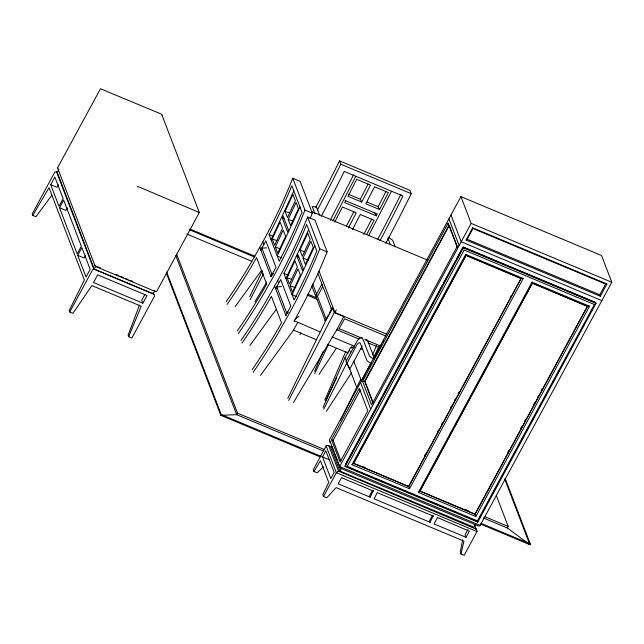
<?xml version="1.0" encoding="UTF-8"?>
<svg xmlns="http://www.w3.org/2000/svg" width="644" height="644" viewBox="0 0 644 644"><rect width="100%" height="100%" fill="white"/><g stroke="black" fill="none" stroke-linecap="round" stroke-linejoin="round"><path stroke-width="0.97" d="M462.714 539.777L460.267 552.182L460.951 553.985L464.155 555.321L476.987 531.574L476.6 529.304L338.511 471.118L336.353 472.704L323.521 496.452L326.717 497.788L336.128 487.621L463.978 541.145L460.951 553.985M139.402 305.232L128.116 335.242L128.671 336.691L131.867 338.028L154.536 296.103L154.021 294.38M128.671 336.691L141.213 306.246L91.867 285.59L72.933 313.354L69.737 312.018L69.182 310.577L84.372 280.019L49.041 187.718L32.755 215.386L35.951 216.722L51.89 195.18M310.046 218.63L312.308 213.172L300.12 181.326L292.787 178.259A659.577 597.109 -20.9 0 1 262.833 241.927L251.208 262.494A660.028 597.519 -20.9 0 1 226.157 301.722M240.985 340.467A660.028 597.519 -20.9 0 0 266.036 301.239L277.661 280.671A659.577 597.109 -20.9 0 0 307.615 217.004L314.948 220.071L327.136 251.917L322.982 261.923A668.891 605.537 -20.9 0 1 297.134 315.56L294.067 321.219L294.252 320.793L320.02 331.837M314.594 371.274L323.328 350.98M324.858 400.053L345.9 351.173M372.562 354.836L376.539 345.611M460.935 196.645L471.166 223.379L339.67 466.578L339.718 467.955L478.114 525.898L479.844 525.931L611.8 282.249L601.568 255.515L460.935 196.645L329.438 439.844L330.026 442.356M323.079 407.427L345.095 357.565L350.4 347.76L354.184 347.567M271.068 239.858L293.849 190.89M272.235 239.005L280.124 222.059L282.507 228.298L274.626 245.243L272.235 239.005L276.92 240.647M282.169 217.664L283.046 215.78L288.512 230.077L287.643 231.961L282.169 217.664L284.036 218.316M285.091 211.385L292.972 194.44L295.363 200.678L287.474 217.624L285.091 211.385L289.768 213.027M275.326 247.071L283.207 230.117L285.59 236.356L277.709 253.301L275.326 247.071L280.003 248.705M288.174 219.451L296.055 202.498L298.446 208.737L290.557 225.682L288.174 219.451L292.851 221.085M300.024 207.014L277.234 255.982L281.79 257.89M285.896 278.602L308.677 229.634M287.063 277.749L294.952 260.804L297.335 267.043L289.454 283.988L287.063 277.749L291.748 279.391M296.997 256.409L297.874 254.525L303.34 268.822L302.471 270.705L296.997 256.409L298.864 257.069M299.919 250.13L307.8 233.184L310.191 239.423L302.302 256.368L299.919 250.13L304.596 251.772M290.154 285.815L298.035 268.862L300.426 275.101L292.537 292.046L290.154 285.815L294.831 287.449M303.002 258.196L310.891 241.242L313.274 247.481L305.385 264.426L303.002 258.196L308.621 260.16M314.852 245.758L292.062 294.727L296.618 296.634M299.911 334.791L300.772 332.98M314.739 373.536L328.512 344.5M325.832 400.488L336.595 377.811M374.542 355.721L378.849 346.649M340.426 420.468L360.721 379.364M249.703 296.683L262.446 270.665M287.804 398.274L325.139 322.024L332.594 308.235L331.523 308.098M315.858 207.255A659.577 203.271 -67.3 0 0 339.525 160.879L340.797 164.196L335.798 174.234A668.891 206.144 -67.3 0 1 317.251 210.29M400.834 194.432L398.692 198.738A659.472 203.238 -67.3 0 1 377.634 239.528M339.525 160.879L409.954 190.358L411.218 193.675L406.219 203.721A668.891 206.144 -67.3 0 1 385.796 243.327M323.803 409.093L346.987 362.508M250.114 299.75L263.444 273.861M330.227 220.272L353.661 174.774M332.868 220.892L355.834 176.295M334.639 222.212L342.463 207.014L356.261 212.786L348.428 227.984M345.707 200.727L344.733 202.61L376.354 215.853L377.328 213.961L345.055 200.509M346.488 226.012L353.854 211.715M361.767 202.095L347.977 196.323L356.72 179.338L370.509 185.11L361.767 202.095L360.286 199.229L368.11 184.039M352.469 229.675L360.294 214.476L374.084 220.256L366.718 234.553M363.852 234.376L371.685 219.177M379.598 209.558L365.808 203.786L374.55 186.8L388.34 192.58L379.598 209.558L378.108 206.7L385.941 191.501M368.521 235.825L391.496 191.22M288.657 400.447L334.26 312.565L332.594 308.235M260.844 250.009L265.827 240.832L275.986 267.365L270.995 276.55L259.83 247.36M269.079 234.674L269.353 234.158A659.472 597.012 -20.9 0 0 289.325 191.711L291.821 185.697L301.972 212.23L299.484 218.244A659.472 597.012 -20.9 0 1 279.512 260.699L279.238 261.206L269.079 234.674L273.636 236.581M277.355 285.703L275.704 288.77L280.655 279.577L290.814 306.109L285.823 315.294L274.658 286.105M283.907 273.418L284.181 272.903A659.472 597.012 -20.9 0 0 304.153 230.455L306.649 224.442L316.8 250.975L314.312 256.988A659.472 597.012 -20.9 0 1 294.34 299.444L294.067 299.951L283.907 273.418L288.464 275.326M362.999 377.923L364.295 375.516A668.891 206.144 -67.3 0 1 370.952 363.305M58.926 169.372L57.268 172.431L94.249 269.071L153.183 293.745L154.842 290.677M50.699 184.659L54.845 176.995L63.12 198.626L58.982 206.289L50.699 184.659L57.091 187.332L58.475 184.78M59.53 207.73L63.675 200.075L81.337 246.225L77.191 253.881L59.53 207.73L65.921 210.411L67.306 207.851M77.747 255.33L81.893 247.666L90.168 269.297L86.03 276.96L77.747 255.33L84.139 258.002L85.523 255.451M69.737 312.018L92.406 270.094L93.646 269.112M94.249 269.071L95.908 266.004M144.981 294.332L141.761 300.289L142.863 303.179L147.009 295.524L97.663 274.867L93.525 282.523L142.863 303.179M260.876 250.025L262.527 246.958M166.675 272.05L221.214 414.551L220.795 415.316L320.1 456.886M176.641 254.163L237.483 413.142L236.654 414.672L220.795 415.316L166.265 272.823M325.759 318.096L317.444 296.353L322.829 286.395L322.161 285.501M326.556 318.168L328.351 314.852M329.253 313.193L331.04 309.877M386.609 334.18L334.92 312.541L336.369 309.861M334.26 312.565L343.848 316.582L336.393 330.372L293.503 402.492M338.76 329.317L344.612 318.78L385.837 336.039M351.101 347.977L352.477 345.426M331.596 446.984L327.78 445.342L326.25 445.785L313.29 469.718L313.974 471.521L317.178 472.857L323.336 466.924M457.087 246.644L371.564 404.818L362.572 381.337L448.095 223.162L457.095 246.821M331.515 439.715L359.263 388.388L367.829 410.792L340.08 462.11L331.515 439.715L333.109 440.383L340.966 460.911M322.539 456.926L325.848 450.8L334.147 472.471L330.831 478.597L322.539 456.926L328.931 459.599M448.095 223.162L448.884 225.36L364.601 381.232L373.174 403.635M333.109 440.383L360.382 389.942M372.86 401.928L365.003 381.401L449.279 225.521L448.884 225.36M331.531 445.688L330.702 447.218L339.831 471.062L474.073 527.259L475.723 524.2M339.831 471.062L341.489 468.003M466.079 240.035L472.704 227.783L606.946 283.98L600.321 296.232L466.079 240.035L467.158 239.246L472.954 228.515L472.704 227.783M440.375 288.182L440.375 288.778M345.715 463.841L381.956 396.809M382.914 395.046L442.509 284.817M443.466 283.054L455.389 261.013M456.338 259.25L462.537 247.787M595.797 302.793L463.149 247.264L344.91 465.95L345.12 466.489L347.14 466.385L464.147 250.001L594.388 304.523L595.942 303.59L595.66 302.43M351.994 464.662L465.684 254.396L523.218 278.482L409.528 488.748L351.994 464.662L353.604 463.471L466.055 255.507L465.684 254.396M353.54 463.294L408.739 486.55L353.54 463.294L465.982 255.33L521.117 278.409L408.739 486.55L409.528 488.748M372.441 490.486L369.6 495.743L370.155 497.184L373.335 490.696M377.328 492.37L374.148 498.859L430.087 522.276L433.259 515.788M424.662 455.558L425.62 453.795M437.582 431.665L438.54 429.894M441.414 424.589L442.372 422.818M450.502 407.773L451.46 406.002M454.334 400.697L455.292 398.926M458.158 393.613L459.116 391.842M510.314 297.158L511.272 295.387M408.674 486.373L521.117 278.409M418.318 492.427L532.008 282.161L589.534 306.246L475.852 516.512L418.318 492.427L419.928 491.235L532.371 283.271L532.008 282.161M474.717 513.413L475.063 514.315L419.864 491.058L532.306 283.094L587.505 306.351L475.063 514.315L475.852 516.512M432.374 515.578L429.532 520.827L430.087 522.276M437.397 517.816L434.08 523.95L466.039 537.329L469.355 531.195L437.252 517.454M507.738 452.354L508.688 450.583M520.65 428.461L521.608 426.69M524.482 421.377L525.44 419.606M533.57 404.569L534.528 402.798M537.402 397.485L538.36 395.714M541.226 390.409L542.184 388.638M587.441 306.174L474.998 514.137L419.864 491.058M467.914 529.545L465.073 534.802L466.039 537.329M477.55 521.479L477.792 522.107L477.389 520.916L594.388 304.523M600.321 296.232L599.797 294.775L605.593 284.044L606.946 283.98M479.458 517.953L480.408 516.19M483.274 510.901L485.656 506.49M488.514 501.201L489.472 499.43M492.33 494.141L495.188 488.852M496.146 487.089L498.528 482.678M501.386 477.389L502.344 475.626M505.202 470.337L508.068 465.04M509.018 463.278L511.4 458.874M514.266 453.577L515.216 451.814M518.074 446.525L520.94 441.237M521.89 439.474L524.272 435.062M527.138 429.773L528.088 428.01M530.954 422.714L533.812 417.425M536.194 413.021L537.152 411.25M540.01 405.962L540.96 404.199M543.826 398.91L546.684 393.621M549.066 389.209L550.024 387.447M552.882 382.158L553.84 380.395M556.698 375.098L559.556 369.809M565.754 358.346L566.712 356.583M569.57 351.294L571.478 347.768M578.626 334.534L579.584 332.771M582.442 327.482L584.35 323.956M591.506 310.73L592.456 308.967M505.146 478.307L530.262 543.93L529.851 544.695L507.351 528L508.18 526.462L496.371 495.606M297.753 322.515L293.374 330.348L260.522 375.388M254.96 301.786L266.705 282.04M313.974 471.521L320.471 460.742L328.77 482.42L322.829 494.64L323.521 496.452M326.387 411.274L351.439 372.868M319.062 374.301L336.273 348.404M235.108 306.657L261.512 270.464M249.936 345.401L276.34 309.209M273.571 273.531L272.066 274.642L261.907 248.109L266.64 247.868M288.399 312.276L286.894 313.387L276.735 286.854L281.468 286.612M316.486 294.743L315.954 295.137L321.75 284.415L322.274 284.954L318.08 273.99M295.194 319.094L298.953 316.317M325.172 319.231L326.106 318.997M362.379 379.075L363.884 377.964M137.212 186.776L138.581 186.784L199.302 212.544L156.919 291.04L155.518 291.563M361.413 381.184L361.566 380.91M523.218 278.482L521.189 278.586L465.982 255.33M316.365 296.224L317.444 296.353M589.534 306.246L587.505 306.351L532.306 283.094M336.804 329.607L337.553 329.752M362.572 381.337L365.003 381.401M95.787 266.56L94.99 265.763L57.533 167.843L100.48 88.767L161.652 114.238L199.278 212.431M340.797 164.196L411.218 193.675M471.166 223.379L611.8 282.249M472.954 228.515L605.593 284.044M467.158 239.246L599.797 294.775M348.332 194.23L360.286 199.229M367.08 202.079L378.108 206.7M601.858 300.635L461.225 241.758L450.993 215.032M470.386 249.985L463.012 246.902L463.752 248.882M472.221 250.758L594.734 302.044M311.793 211.635L427.455 260.055M292.787 178.259L304.974 210.097L312.308 213.172M307.615 217.004L319.802 248.842L327.136 251.917M189.972 229.055L254.935 256.256M189.553 229.819L254.525 257.02M186.873 234.102L251.764 261.271M307.953 294.244L316.317 297.745M307.116 295.121L317.259 299.363M311.68 285.88L325.558 321.251M339.227 328.738L362.129 338.325M364.882 339.477L380.459 345.997M336.876 329.784L359.022 339.058M368.247 342.922L379.324 347.559M332.014 336.86L354.305 346.182M360.64 348.839L362.5 349.62M293.503 330.131L316.349 339.694M327.321 344.282L348.34 353.081M97.751 266.777L100.512 267.936M116.17 274.489L118.931 275.64M120.774 276.413L123.535 277.572M125.371 278.345L128.14 279.496M129.975 280.269L132.736 281.428M95.505 266.447L155.792 291.684M361.542 381.071L353.709 361.034M237.483 413.142L324.624 449.625M485.004 516.762L508.18 526.462M362.451 466.417L365.204 467.568M465.531 509.565L468.285 510.724M323.803 451.154L236.654 414.672L175.812 255.7M483.25 517.905L507.351 528M347.14 466.385L477.389 520.916M347.671 467.109L353.202 469.42M355.963 470.579L357.806 471.352M361.485 472.889L364.254 474.048M366.098 474.821L368.859 475.972M370.703 476.745L373.464 477.904M375.307 478.677L385.434 482.92M389.121 484.457L391.882 485.616M393.726 486.389L396.495 487.548M398.33 488.313L401.099 489.472M402.943 490.245L410.309 493.328M411.226 493.715L413.07 494.487M415.839 495.639L419.518 497.184M421.361 497.957L424.122 499.116M425.966 499.881L428.727 501.04M430.57 501.813L433.34 502.972M435.175 503.737L439.788 505.669M441.623 506.442L444.392 507.593M446.236 508.366L448.997 509.525M454.519 511.835L456.363 512.608M464.654 516.077L467.415 517.237M469.259 518.009L472.02 519.169M473.863 519.933L476.632 521.093M221.214 414.551L321.445 456.507M481.076 523.339L530.262 543.93M480.657 524.103L529.851 544.695L504.735 479.072M480.303 525.448L339.67 466.578L329.438 439.844M476.987 531.574L336.353 472.704L326.13 445.97M373.472 491.058L341.505 477.679L338.197 483.805L370.155 497.184M377.464 492.732L433.396 516.15M56.414 171.819L54.869 172.012L32.2 213.937L32.755 215.386M57.928 168.342L57.558 167.955M373.415 358.853L369.535 356.285L362.628 338.366A14.088 4.315 -67.7 0 0 357.412 340.507L345.957 361.526L348.911 366.983L356.599 387.068M370.96 363.466L367.08 360.89L360.262 343.172A8.614 2.64 -67.7 0 0 357.074 344.484L346.786 363.691L349.74 369.149L361.888 346.464A8.614 2.64 -67.7 0 1 362.29 345.981M388.058 237.129L392.687 240.268L395.142 246.692M374.872 212.987L376.354 215.853M448.924 218.855L459.156 245.589M449.279 225.521L457.498 246.99M387.978 238.417L390.417 244.776M474.507 524.908L475.94 528.652M475.578 527.887L476.641 530.656M319.569 215.12L316.437 206.949L312.251 206.603L315.061 213.945M374.277 358.072L367.434 340.338A14.088 4.315 -67.7 0 0 365.325 339.782M343.848 316.582L344.178 317.492M349.362 349.676L350.626 352.976M319.094 271.196L334.92 312.541M360.503 382.391L370.735 409.125M323.175 287.305L331.491 309.039L330.968 308.508M345.095 357.565L346.359 360.857M312.694 283.948L316.888 294.912M262.833 241.927L263.847 244.575M277.661 280.671L278.675 283.32M331.563 445.576L334.067 452.128M334.783 454.004L337.295 460.565M338.011 462.432L339.807 467.117M328.826 445.833L338.511 471.118M153.159 292.384L153.876 294.252L93.766 269.087L56.575 171.924M324.898 320.358L325.156 321.09M161.845 114.624L161.95 115.075M94.99 265.763L94.877 265.07M227.171 304.371A660.028 597.519 -20.9 0 0 252.223 265.151L256.57 257.616L266.729 284.149L262.382 291.684A660.028 597.519 -20.9 0 1 237.322 330.903M304.974 210.097A659.577 597.109 -20.9 0 1 275.02 273.764L263.396 294.34A660.028 597.519 -20.9 0 1 238.336 333.56M241.999 343.115A660.028 597.519 -20.9 0 0 267.051 303.896L271.398 296.361L281.557 322.894L277.21 330.428A660.028 597.519 -20.9 0 1 252.15 369.656M319.802 248.842A659.577 597.109 -20.9 0 1 289.848 312.509L278.224 333.085A660.028 597.519 -20.9 0 1 253.164 372.304M321.243 216.304A669.068 206.193 -67.3 0 0 341.666 176.698L344.274 171.449L402.959 196.018L400.351 201.266A669.068 206.193 -67.3 0 1 379.928 240.872M374.301 357.243A668.891 206.144 -67.3 0 1 381.514 344.379M382.48 342.672A668.891 206.144 -67.3 0 1 383.446 340.974M272.654 273.483L271.027 276.558L272.686 273.499M287.482 312.227L285.856 315.302L287.514 312.243M463.358 247.803L345.12 466.489L477.784 522.075L595.998 303.332L463.358 247.803"/></g></svg>
